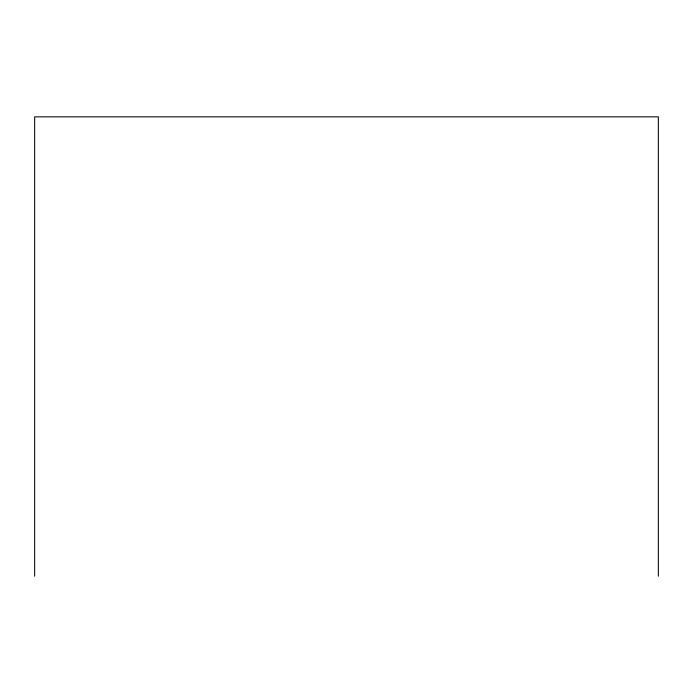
<?xml version="1.0" encoding="UTF-8"?>
<svg xmlns="http://www.w3.org/2000/svg" width="693" height="693" viewBox="0 0 693 693"><rect width="100%" height="100%" fill="white"/><g stroke="black" fill="none" stroke-linecap="round" stroke-linejoin="round"><path stroke-width="1.04" d="M658.35 576.152L658.35 116.848L34.65 116.848L34.65 576.152"/></g></svg>
